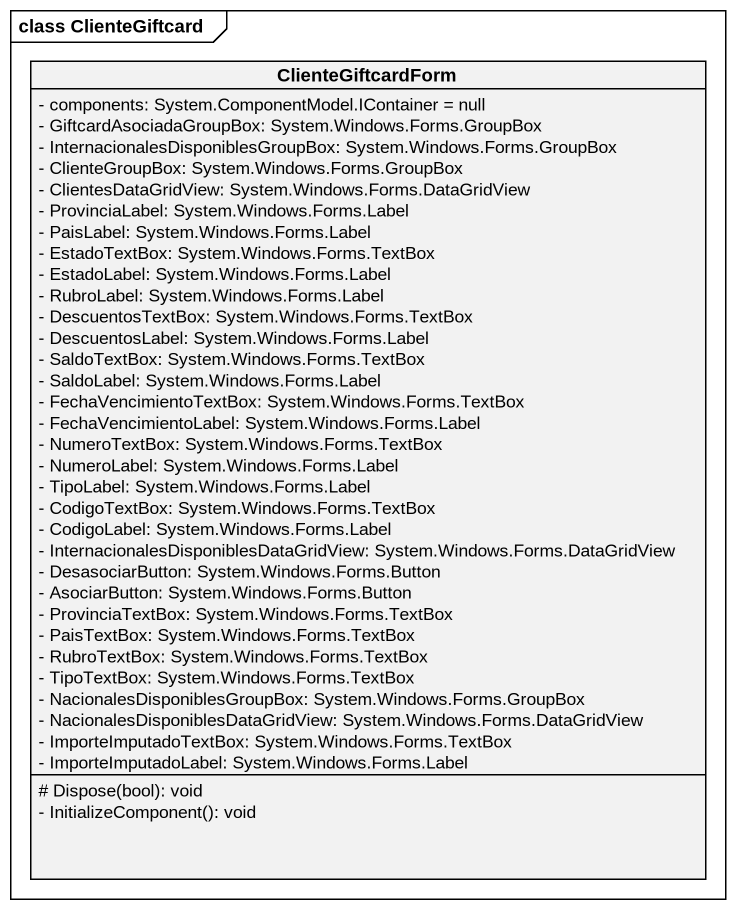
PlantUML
@startuml
mainframe class ClienteGiftcard
hide circle
hide empty members
skinparam classAttributeIconSize 0
class ClienteGiftcardForm {
  - components: System.ComponentModel.IContainer = null
  - GiftcardAsociadaGroupBox: System.Windows.Forms.GroupBox
  - InternacionalesDisponiblesGroupBox: System.Windows.Forms.GroupBox
  - ClienteGroupBox: System.Windows.Forms.GroupBox
  - ClientesDataGridView: System.Windows.Forms.DataGridView
  - ProvinciaLabel: System.Windows.Forms.Label
  - PaisLabel: System.Windows.Forms.Label
  - EstadoTextBox: System.Windows.Forms.TextBox
  - EstadoLabel: System.Windows.Forms.Label
  - RubroLabel: System.Windows.Forms.Label
  - DescuentosTextBox: System.Windows.Forms.TextBox
  - DescuentosLabel: System.Windows.Forms.Label
  - SaldoTextBox: System.Windows.Forms.TextBox
  - SaldoLabel: System.Windows.Forms.Label
  - FechaVencimientoTextBox: System.Windows.Forms.TextBox
  - FechaVencimientoLabel: System.Windows.Forms.Label
  - NumeroTextBox: System.Windows.Forms.TextBox
  - NumeroLabel: System.Windows.Forms.Label
  - TipoLabel: System.Windows.Forms.Label
  - CodigoTextBox: System.Windows.Forms.TextBox
  - CodigoLabel: System.Windows.Forms.Label
  - InternacionalesDisponiblesDataGridView: System.Windows.Forms.DataGridView
  - DesasociarButton: System.Windows.Forms.Button
  - AsociarButton: System.Windows.Forms.Button
  - ProvinciaTextBox: System.Windows.Forms.TextBox
  - PaisTextBox: System.Windows.Forms.TextBox
  - RubroTextBox: System.Windows.Forms.TextBox
  - TipoTextBox: System.Windows.Forms.TextBox
  - NacionalesDisponiblesGroupBox: System.Windows.Forms.GroupBox
  - NacionalesDisponiblesDataGridView: System.Windows.Forms.DataGridView
  - ImporteImputadoTextBox: System.Windows.Forms.TextBox
  - ImporteImputadoLabel: System.Windows.Forms.Label
  # Dispose(bool): void
  - InitializeComponent(): void
}
@enduml
